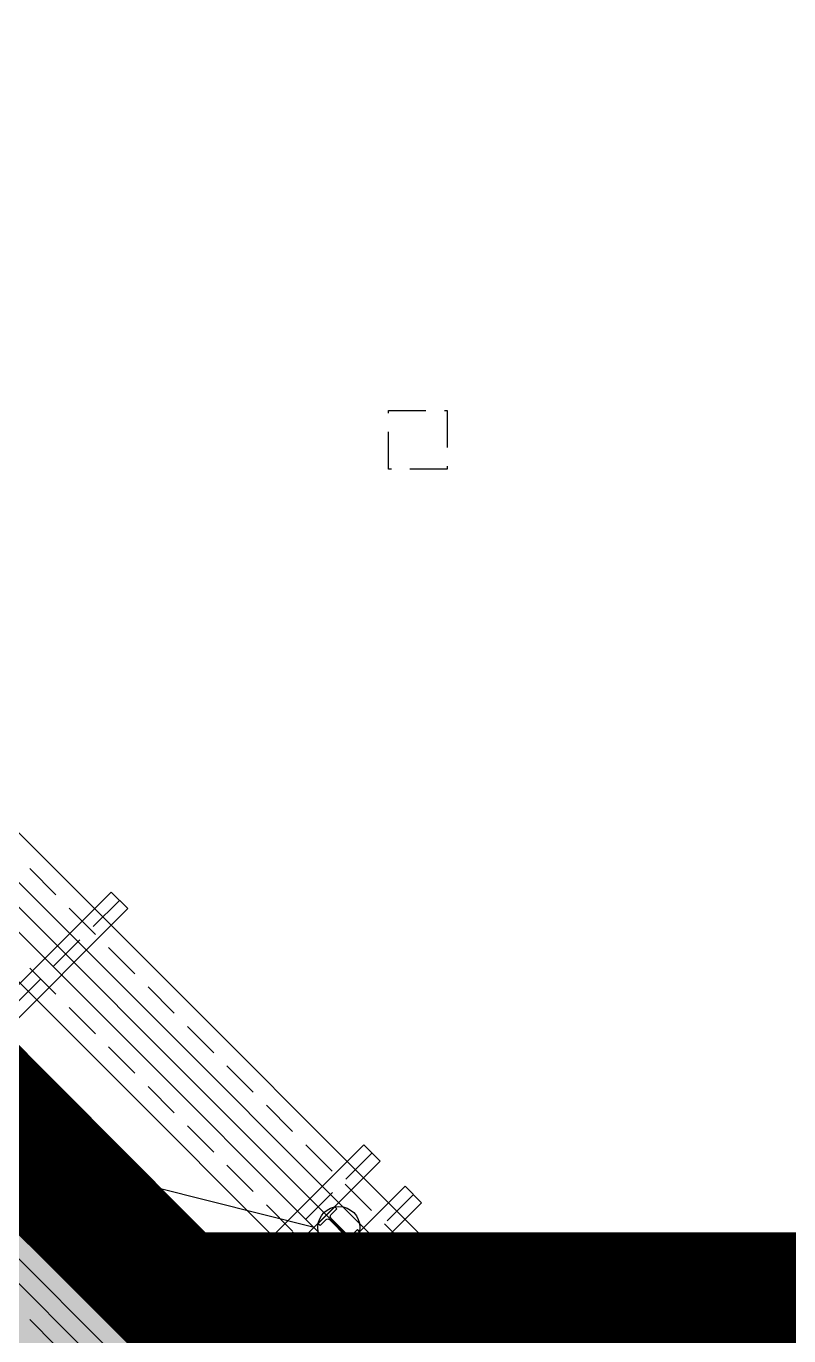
# Model space of a CAD drawing. Header units: millimetres. Extents: x 1073475 to 2890243, y -1340830 to -367733.
# Drawn here: x 2434843 to 2435984, y -381705 to -379747 of the extents above; entities that cross this region are included whole.
import ezdxf

# ---------------------------------------------------------------- set-up
doc = ezdxf.new("R2010")
doc.units = ezdxf.units.MM
doc.header["$LTSCALE"] = 50
doc.linetypes.add('DASHED2', pattern=[9.524999999999999, 6.35, -3.175])
doc.linetypes.add('HIDDEN', pattern=[9.524999999999999, 6.35, -3.175])
doc.layers.add('_0', color=7, linetype='Continuous', lineweight=0)
for name, color, linetype in [('ANGLE', 1, 'Continuous'), ('H-BEAM', 5, 'Continuous'), ('H-BEAM-상부', 173, 'Continuous'), ('POST PILE', 6, 'Continuous'), ('ST-CEN', 1, 'HIDDEN'), ('ST-CEN(상부 H-BEAM)', 1, 'HIDDEN'), ('ST-CEN(하부 H-BEAM)', 1, 'HIDDEN'), ('STRUT', 3, 'Continuous'), ('건축', 233, 'HIDDEN'), ('현황레벨', 7, 'Continuous')]:
    doc.layers.add(name, color=color, linetype=linetype)

# ---------------------------------------------------------------- blocks, each defined once
blk = doc.blocks.new('A$C59AB4A79')
at = {"layer": '_0', "color": 251}
for p, q in [((-17350.00001083105, -15949.9999985164), (-3550.000005690381, -29750.00000194577)), ((-17350.00001101405, -18949.9999979611), (-6550.000005690614, -29750.000001946))]:
    blk.add_line(p, q, dxfattribs=at)
at = {"layer": 'ANGLE', "color": 251, "ltscale": 0.2}
for p, q in [((-8187.258308259305, -25324.87373429455), (-11631.80195627897, -24456.06601764483)), ((-7975.126273890492, -25537.00576863706), (-7068.108774588676, -29019.75919876911))]:
    blk.add_line(p, q, dxfattribs=at)
at = {"layer": 'H-BEAM', "color": 251}
for p, q in [((-11916.54763342231, -28771.32034698024), (-7762.994239541469, -24617.76695310208)), ((-7762.994239541469, -24617.76695310208), (-7621.572883304441, -24759.18830933957)), ((-7621.572883304441, -24759.18830933957), (-11775.12627717131, -28912.74170320807)), ((-7409.440848948201, -24971.32034369535), (-11562.99424280133, -29124.87373754347)), ((-7268.019492710708, -25112.74169993284), (-7409.440848948201, -24971.32034369535)), ((-11421.57288654917, -29266.29509377282), (-7268.019492710708, -25112.74169993284))]:
    blk.add_line(p, q, dxfattribs=at)
at = {"layer": 'H-BEAM-상부', "color": 251}
for p, q in [((-9919.669921694789, -22461.09127061849), (-12338.90873714932, -24880.33008607128)), ((-9778.248565457761, -22602.51262685552), (-9919.669921694789, -22461.09127061849)), ((-12197.48738091043, -25021.75144231017), (-9778.248565457761, -22602.51262685552))]:
    blk.add_line(p, q, dxfattribs=at)
at = {"layer": 'POST PILE', "color": 251}
blk.add_line((-7869.060256717959, -25430.93975146709), (-8081.192291073734, -25218.80771711108), dxfattribs=at)
blk.add_lwpolyline([(-8151.902969192481, -25289.51839522971), (-8134.22529966291, -25307.1960647594), (-8084.374271589098, -25257.34503668582, -0.414213562373095), (-8056.090000341646, -25257.34503668582), (-7907.597576292465, -25405.83746073488, -0.414213562373095), (-7907.597576292465, -25434.12173198245), (-7957.448604366276, -25483.97276005603), (-7939.770934836473, -25501.65042958572), (-7798.349578599213, -25360.22907334846), (-7816.027248128783, -25342.55140381877), (-7865.878276202595, -25392.40243189235, -0.414213562373095), (-7894.162547450047, -25392.40243189235), (-8042.654971499229, -25243.91000784328, -0.414213562373095), (-8042.654971499229, -25215.62573659571), (-7992.803943425417, -25165.77470852213), (-8010.48161295522, -25148.09703899245)], format="xyb", close=True, dxfattribs=at)
blk.add_circle((-7975.126273895847, -25324.87373428908), 180.2775637731995, dxfattribs=at)
at = {"layer": 'ST-CEN', "color": 251}
for p, q in [((-17350.00001080474, -15525.73592985724), (-3125.735936953221, -29750.00000194507)), ((-17350.00001085689, -16374.26406717603), (-3974.26407442824, -29750.00000194646)), ((-17350.00001098798, -18525.73592930217), (-6125.735936952988, -29750.00000194507)), ((-17350.00001103966, -19374.26406662143), (-6974.264074428473, -29750.0000019467))]:
    blk.add_line(p, q, dxfattribs=at)
at = {"layer": 'ST-CEN(상부 H-BEAM)', "color": 251}
blk.add_line((-9848.959243576508, -22531.80194873724), (-12268.19805902778, -24951.04076419258), dxfattribs=at)
at = {"layer": 'ST-CEN(하부 H-BEAM)', "color": 251}
for p, q in [((-7692.283561422722, -24688.47763122083), (-11845.83695529774, -28842.03102509317)), ((-7338.730170829454, -25042.03102181409), (-11492.28356467118, -29195.58441566199))]:
    blk.add_line(p, q, dxfattribs=at)
at = {"layer": 'STRUT', "color": 251}
for p, q in [((-17350.00001079193, -15313.60389552778), (-2913.603902584175, -29750.00000194437)), ((-17350.00001081778, -15737.8679641874), (-3337.867971321801, -29750.00000194507)), ((-17350.00001084385, -16162.13203284633), (-3762.132040059427, -29750.00000194553)), ((-17350.00001086923, -16586.39610150573), (-4186.396108797053, -29750.000001946)), ((-17350.00001097494, -18313.60389497271), (-5913.603902584175, -29750.00000194483)), ((-17350.00001100102, -18737.86796363187), (-6337.867971322034, -29750.0000019453)), ((-17350.00001102686, -19162.13203229103), (-6762.13204005966, -29750.00000194577))]:
    blk.add_line(p, q, dxfattribs=at)
at = {"layer": '건축', "color": 251}
for p, q in [((-7550.000012850855, -18850.00000193075), (-7550.000012820354, -18350.00000193075)), ((-7550.000012820354, -18350.00000193075), (-7050.000012820354, -18350.00000196125)), ((-7050.000012820354, -18350.00000196125), (-7050.000012850855, -18850.00000196125)), ((-7050.000012850855, -18850.00000196125), (-7550.000012850855, -18850.00000193075))]:
    blk.add_line(p, q, dxfattribs=at)

msp = doc.modelspace()

# ---------------------------------------------------------------- hatches: boundary and pattern name
at = {"layer": '현황레벨'}
msp.add_hatch(color=253, dxfattribs=at).paths.add_polyline_path([(2434336.153213383, -376524.1484793489), (2434336.153213115, -380916.729468941), (2435070.192804333, -381650.7690600399), (2439778.653215061, -381650.7690600399), (2439778.653215061, -383150.7690600399), (2434448.872460845, -383150.7690600399), (2432836.153213077, -381538.0498125344), (2432836.153213383, -376524.1484792574)])

# ---------------------------------------------------------------- linework, layer by layer
at = {"color": 250, "linetype": 'DASHED2', "ltscale": 1.6, "const_width": 200, "elevation": 1.750000000000037e-09}
msp.add_lwpolyline([(2434336.153213383, -376524.1484793489), (2434336.153213115, -380916.729468941), (2435070.192804333, -381650.7690600399), (2439778.653215061, -381650.7690600399), (2439778.653215061, -383150.7690600399), (2434448.872460845, -383150.7690600399), (2432836.153213077, -381538.0498125344), (2432836.153213383, -376524.1484792574)], close=True, dxfattribs=at)

# ---------------------------------------------------------------- block references
at = {"ltscale": 0.2, "xscale": 0.1751524569241688, "yscale": 0.1751524569241688, "zscale": 0.1751524569241688, "rotation": 0.000612302615251796}
msp.add_blockref('A$C59AB4A79', (2436707.823632057, -377107.7345485468, 1.750000000000037e-09), dxfattribs=at)

doc.saveas('drawing.dxf')
